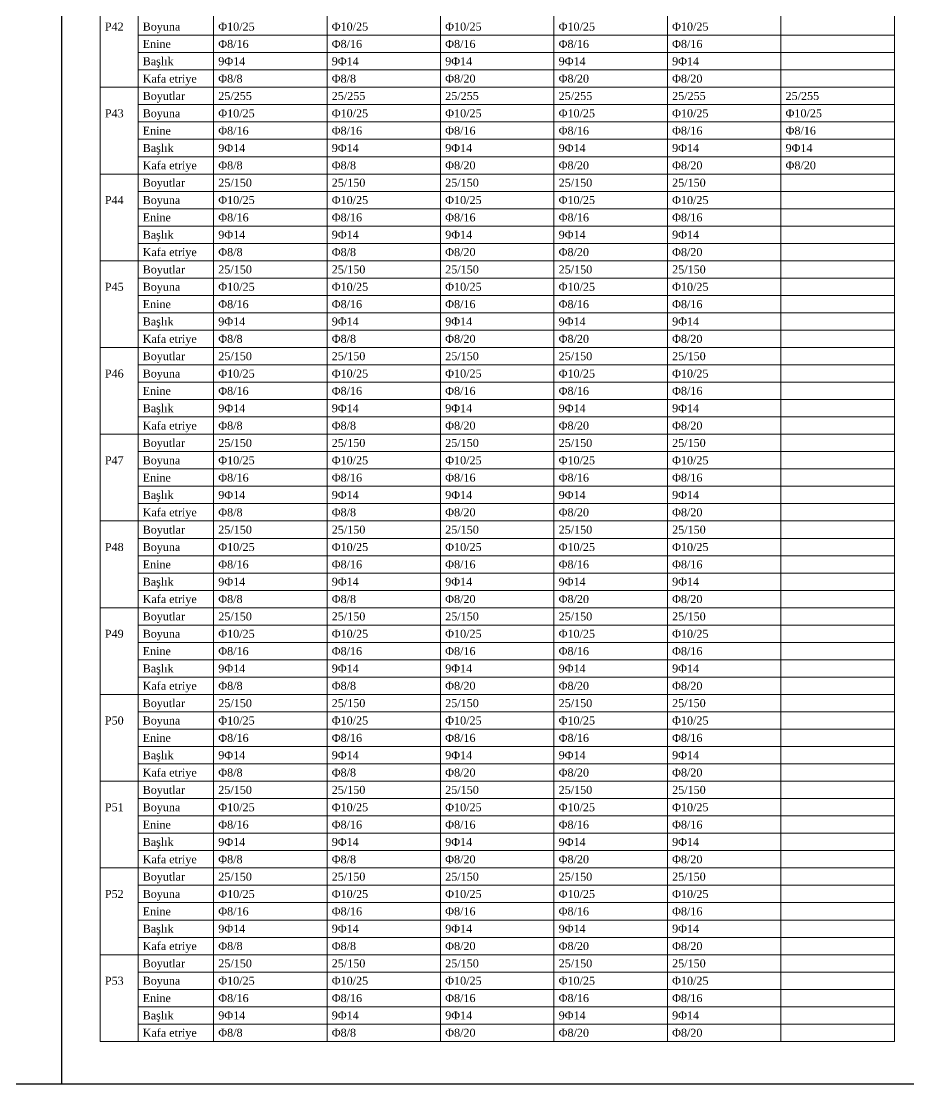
# Model space of a CAD drawing. Header units: millimetres. Extents: x 2232 to 85269, y -3593 to 5869.
# Drawn here: x 38032 to 38989, y 1369 to 2515 of the extents above; entities that cross this region are included whole.
import ezdxf

# ---------------------------------------------------------------- set-up
doc = ezdxf.new("R2010")
doc.units = ezdxf.units.MM
doc.layers.add('Donatı Metraj Tablosu', color=7, linetype='Continuous')
doc.layers.add('Standart', color=7, linetype='Continuous')
doc.styles.add('times new roman_1_18', font='times.ttf', dxfattribs={"height": 0.2})

# ---------------------------------------------------------------- blocks, each defined once
blk = doc.blocks.new('IDE999Entity7105')
at = {"layer": 'Donatı Metraj Tablosu', "color": 1, "linetype": 'Continuous', "lineweight": 5}
for points in [[(32590.5, 6002.8), (32590.5, 0)], [(32760.5, 6002.8), (32760.5, 0)], [(32930.5, 6002.8), (32930.5, 0)], [(33100.5, 6002.8), (33100.5, 0)], [(33270.5, 6002.8), (33270.5, 0)], [(33440.5, 6002.8), (33440.5, 0)], [(33610.5, 6002.8), (33610.5, 0)], [(33780.5, 6002.8), (33780.5, 0)], [(32647.2, 5954), (32647.2, 0)], [(32647.2, 1508), (33780.5, 1508)], [(32647.2, 1482), (33780.5, 1482)], [(32647.2, 1456), (33780.5, 1456)], [(32590.5, 1430), (33780.5, 1430)], [(32647.2, 1404), (33780.5, 1404)], [(32647.2, 1378), (33780.5, 1378)], [(32647.2, 1352), (33780.5, 1352)], [(32647.2, 1326), (33780.5, 1326)], [(32590.5, 1300), (33780.5, 1300)], [(32647.2, 1274), (33780.5, 1274)], [(32647.2, 1248), (33780.5, 1248)], [(32647.2, 1222), (33780.5, 1222)], [(32647.2, 1196), (33780.5, 1196)], [(32590.5, 1170), (33780.5, 1170)], [(32647.2, 1144), (33780.5, 1144)], [(32647.2, 1118), (33780.5, 1118)], [(32647.2, 1092), (33780.5, 1092)], [(32647.2, 1066), (33780.5, 1066)], [(32590.5, 1040), (33780.5, 1040)], [(32647.2, 1014), (33780.5, 1014)], [(32647.2, 988), (33780.5, 988)], [(32647.2, 962), (33780.5, 962)], [(32647.2, 936), (33780.5, 936)], [(32590.5, 910), (33780.5, 910)], [(32647.2, 884), (33780.5, 884)], [(32647.2, 858), (33780.5, 858)], [(32647.2, 832), (33780.5, 832)], [(32647.2, 806), (33780.5, 806)], [(32590.5, 780), (33780.5, 780)], [(32647.2, 754), (33780.5, 754)], [(32647.2, 728), (33780.5, 728)], [(32647.2, 702), (33780.5, 702)], [(32647.2, 676), (33780.5, 676)], [(32590.5, 650), (33780.5, 650)], [(32647.2, 624), (33780.5, 624)], [(32647.2, 598), (33780.5, 598)], [(32647.2, 572), (33780.5, 572)], [(32647.2, 546), (33780.5, 546)], [(32590.5, 520), (33780.5, 520)], [(32647.2, 494), (33780.5, 494)], [(32647.2, 468), (33780.5, 468)], [(32647.2, 442), (33780.5, 442)], [(32647.2, 416), (33780.5, 416)], [(32590.5, 390), (33780.5, 390)], [(32647.2, 364), (33780.5, 364)], [(32647.2, 338), (33780.5, 338)], [(32647.2, 312), (33780.5, 312)], [(32647.2, 286), (33780.5, 286)], [(32590.5, 260), (33780.5, 260)], [(32647.2, 234), (33780.5, 234)], [(32647.2, 208), (33780.5, 208)], [(32647.2, 182), (33780.5, 182)], [(32647.2, 156), (33780.5, 156)], [(32590.5, 130), (33780.5, 130)], [(32647.2, 104), (33780.5, 104)], [(32647.2, 78), (33780.5, 78)], [(32647.2, 52), (33780.5, 52)], [(32647.2, 26), (33780.5, 26)], [(32590.5, 0), (33780.5, 0)]]:
    blk.add_lwpolyline(points, dxfattribs=at)
at = {"layer": 'Donatı Metraj Tablosu', "color": 1, "linetype": 'Continuous', "lineweight": 5, "style": 'times new roman_1_18'}
for s, p in [('P42', (32597.5, 1515)), ('P42', (32597.5, 1515)), ('P42', (32597.5, 1515)), ('P42', (32597.5, 1515)), ('P42', (32597.5, 1515)), ('P42', (32597.5, 1515)), ('Boyuna', (32654.2, 1515)), ('Φ10/25', (32767.5, 1515)), ('Φ10/25', (32937.5, 1515)), ('Φ10/25', (33107.5, 1515)), ('Φ10/25', (33277.5, 1515)), ('Φ10/25', (33447.5, 1515)), ('Enine', (32654.2, 1489)), ('Φ8/16', (32767.5, 1489)), ('Φ8/16', (32937.5, 1489)), ('Φ8/16', (33107.5, 1489)), ('Φ8/16', (33277.5, 1489)), ('Φ8/16', (33447.5, 1489)), ('Başlık', (32654.2, 1463)), ('9Φ14', (32767.5, 1463)), ('9Φ14', (32937.5, 1463)), ('9Φ14', (33107.5, 1463)), ('9Φ14', (33277.5, 1463)), ('9Φ14', (33447.5, 1463)), ('Kafa etriye', (32654.2, 1437)), ('Φ8/8', (32767.5, 1437)), ('Φ8/8', (32937.5, 1437)), ('Φ8/20', (33107.5, 1437)), ('Φ8/20', (33277.5, 1437)), ('Φ8/20', (33447.5, 1437)), ('Boyutlar', (32654.2, 1411)), ('25/255', (32767.5, 1411)), ('25/255', (32937.5, 1411)), ('25/255', (33107.5, 1411)), ('25/255', (33277.5, 1411)), ('25/255', (33447.5, 1411)), ('25/255', (33617.5, 1411)), ('P43', (32597.5, 1385)), ('P43', (32597.5, 1385)), ('P43', (32597.5, 1385)), ('P43', (32597.5, 1385)), ('P43', (32597.5, 1385)), ('P43', (32597.5, 1385)), ('Boyuna', (32654.2, 1385)), ('Φ10/25', (32767.5, 1385)), ('Φ10/25', (32937.5, 1385)), ('Φ10/25', (33107.5, 1385)), ('Φ10/25', (33277.5, 1385)), ('Φ10/25', (33447.5, 1385)), ('Φ10/25', (33617.5, 1385)), ('Enine', (32654.2, 1359)), ('Φ8/16', (32767.5, 1359)), ('Φ8/16', (32937.5, 1359)), ('Φ8/16', (33107.5, 1359)), ('Φ8/16', (33277.5, 1359)), ('Φ8/16', (33447.5, 1359)), ('Φ8/16', (33617.5, 1359)), ('Başlık', (32654.2, 1333)), ('9Φ14', (32767.5, 1333)), ('9Φ14', (32937.5, 1333)), ('9Φ14', (33107.5, 1333)), ('9Φ14', (33277.5, 1333)), ('9Φ14', (33447.5, 1333)), ('9Φ14', (33617.5, 1333)), ('Kafa etriye', (32654.2, 1307)), ('Φ8/8', (32767.5, 1307)), ('Φ8/8', (32937.5, 1307)), ('Φ8/20', (33107.5, 1307)), ('Φ8/20', (33277.5, 1307)), ('Φ8/20', (33447.5, 1307)), ('Φ8/20', (33617.5, 1307)), ('Boyutlar', (32654.2, 1281)), ('25/150', (32767.5, 1281)), ('25/150', (32937.5, 1281)), ('25/150', (33107.5, 1281)), ('25/150', (33277.5, 1281)), ('25/150', (33447.5, 1281)), ('P44', (32597.5, 1255)), ('P44', (32597.5, 1255)), ('P44', (32597.5, 1255)), ('P44', (32597.5, 1255)), ('P44', (32597.5, 1255)), ('P44', (32597.5, 1255)), ('Boyuna', (32654.2, 1255)), ('Φ10/25', (32767.5, 1255)), ('Φ10/25', (32937.5, 1255)), ('Φ10/25', (33107.5, 1255)), ('Φ10/25', (33277.5, 1255)), ('Φ10/25', (33447.5, 1255)), ('Enine', (32654.2, 1229)), ('Φ8/16', (32767.5, 1229)), ('Φ8/16', (32937.5, 1229)), ('Φ8/16', (33107.5, 1229)), ('Φ8/16', (33277.5, 1229)), ('Φ8/16', (33447.5, 1229)), ('Başlık', (32654.2, 1203)), ('9Φ14', (32767.5, 1203)), ('9Φ14', (32937.5, 1203)), ('9Φ14', (33107.5, 1203)), ('9Φ14', (33277.5, 1203)), ('9Φ14', (33447.5, 1203)), ('Kafa etriye', (32654.2, 1177)), ('Φ8/8', (32767.5, 1177)), ('Φ8/8', (32937.5, 1177)), ('Φ8/20', (33107.5, 1177)), ('Φ8/20', (33277.5, 1177)), ('Φ8/20', (33447.5, 1177)), ('Boyutlar', (32654.2, 1151)), ('25/150', (32767.5, 1151)), ('25/150', (32937.5, 1151)), ('25/150', (33107.5, 1151)), ('25/150', (33277.5, 1151)), ('25/150', (33447.5, 1151)), ('P45', (32597.5, 1125)), ('P45', (32597.5, 1125)), ('P45', (32597.5, 1125)), ('P45', (32597.5, 1125)), ('P45', (32597.5, 1125)), ('P45', (32597.5, 1125)), ('Boyuna', (32654.2, 1125)), ('Φ10/25', (32767.5, 1125)), ('Φ10/25', (32937.5, 1125)), ('Φ10/25', (33107.5, 1125)), ('Φ10/25', (33277.5, 1125)), ('Φ10/25', (33447.5, 1125)), ('Enine', (32654.2, 1099)), ('Φ8/16', (32767.5, 1099)), ('Φ8/16', (32937.5, 1099)), ('Φ8/16', (33107.5, 1099)), ('Φ8/16', (33277.5, 1099)), ('Φ8/16', (33447.5, 1099)), ('Başlık', (32654.2, 1073)), ('9Φ14', (32767.5, 1073)), ('9Φ14', (32937.5, 1073)), ('9Φ14', (33107.5, 1073)), ('9Φ14', (33277.5, 1073)), ('9Φ14', (33447.5, 1073)), ('Kafa etriye', (32654.2, 1047)), ('Φ8/8', (32767.5, 1047)), ('Φ8/8', (32937.5, 1047)), ('Φ8/20', (33107.5, 1047)), ('Φ8/20', (33277.5, 1047)), ('Φ8/20', (33447.5, 1047)), ('Boyutlar', (32654.2, 1021)), ('25/150', (32767.5, 1021)), ('25/150', (32937.5, 1021)), ('25/150', (33107.5, 1021)), ('25/150', (33277.5, 1021)), ('25/150', (33447.5, 1021)), ('P46', (32597.5, 995)), ('P46', (32597.5, 995)), ('P46', (32597.5, 995)), ('P46', (32597.5, 995)), ('P46', (32597.5, 995)), ('P46', (32597.5, 995)), ('Boyuna', (32654.2, 995)), ('Φ10/25', (32767.5, 995)), ('Φ10/25', (32937.5, 995)), ('Φ10/25', (33107.5, 995)), ('Φ10/25', (33277.5, 995)), ('Φ10/25', (33447.5, 995)), ('Enine', (32654.2, 969)), ('Φ8/16', (32767.5, 969)), ('Φ8/16', (32937.5, 969)), ('Φ8/16', (33107.5, 969)), ('Φ8/16', (33277.5, 969)), ('Φ8/16', (33447.5, 969)), ('Başlık', (32654.2, 943)), ('9Φ14', (32767.5, 943)), ('9Φ14', (32937.5, 943)), ('9Φ14', (33107.5, 943)), ('9Φ14', (33277.5, 943)), ('9Φ14', (33447.5, 943)), ('Kafa etriye', (32654.2, 917)), ('Φ8/8', (32767.5, 917)), ('Φ8/8', (32937.5, 917)), ('Φ8/20', (33107.5, 917)), ('Φ8/20', (33277.5, 917)), ('Φ8/20', (33447.5, 917)), ('Boyutlar', (32654.2, 891)), ('25/150', (32767.5, 891)), ('25/150', (32937.5, 891)), ('25/150', (33107.5, 891)), ('25/150', (33277.5, 891)), ('25/150', (33447.5, 891)), ('P47', (32597.5, 865)), ('P47', (32597.5, 865)), ('P47', (32597.5, 865)), ('P47', (32597.5, 865)), ('P47', (32597.5, 865)), ('P47', (32597.5, 865)), ('Boyuna', (32654.2, 865)), ('Φ10/25', (32767.5, 865)), ('Φ10/25', (32937.5, 865)), ('Φ10/25', (33107.5, 865)), ('Φ10/25', (33277.5, 865)), ('Φ10/25', (33447.5, 865)), ('Enine', (32654.2, 839)), ('Φ8/16', (32767.5, 839)), ('Φ8/16', (32937.5, 839)), ('Φ8/16', (33107.5, 839)), ('Φ8/16', (33277.5, 839)), ('Φ8/16', (33447.5, 839)), ('Başlık', (32654.2, 813)), ('9Φ14', (32767.5, 813)), ('9Φ14', (32937.5, 813)), ('9Φ14', (33107.5, 813)), ('9Φ14', (33277.5, 813)), ('9Φ14', (33447.5, 813)), ('Kafa etriye', (32654.2, 787)), ('Φ8/8', (32767.5, 787)), ('Φ8/8', (32937.5, 787)), ('Φ8/20', (33107.5, 787)), ('Φ8/20', (33277.5, 787)), ('Φ8/20', (33447.5, 787)), ('Boyutlar', (32654.2, 761)), ('25/150', (32767.5, 761)), ('25/150', (32937.5, 761)), ('25/150', (33107.5, 761)), ('25/150', (33277.5, 761)), ('25/150', (33447.5, 761)), ('P48', (32597.5, 735)), ('P48', (32597.5, 735)), ('P48', (32597.5, 735)), ('P48', (32597.5, 735)), ('P48', (32597.5, 735)), ('P48', (32597.5, 735)), ('Boyuna', (32654.2, 735)), ('Φ10/25', (32767.5, 735)), ('Φ10/25', (32937.5, 735)), ('Φ10/25', (33107.5, 735)), ('Φ10/25', (33277.5, 735)), ('Φ10/25', (33447.5, 735)), ('Enine', (32654.2, 709)), ('Φ8/16', (32767.5, 709)), ('Φ8/16', (32937.5, 709)), ('Φ8/16', (33107.5, 709)), ('Φ8/16', (33277.5, 709)), ('Φ8/16', (33447.5, 709)), ('Başlık', (32654.2, 683)), ('9Φ14', (32767.5, 683)), ('9Φ14', (32937.5, 683)), ('9Φ14', (33107.5, 683)), ('9Φ14', (33277.5, 683)), ('9Φ14', (33447.5, 683)), ('Kafa etriye', (32654.2, 657)), ('Φ8/8', (32767.5, 657)), ('Φ8/8', (32937.5, 657)), ('Φ8/20', (33107.5, 657)), ('Φ8/20', (33277.5, 657)), ('Φ8/20', (33447.5, 657)), ('Boyutlar', (32654.2, 631)), ('25/150', (32767.5, 631)), ('25/150', (32937.5, 631)), ('25/150', (33107.5, 631)), ('25/150', (33277.5, 631)), ('25/150', (33447.5, 631)), ('P49', (32597.5, 605)), ('P49', (32597.5, 605)), ('P49', (32597.5, 605)), ('P49', (32597.5, 605)), ('P49', (32597.5, 605)), ('P49', (32597.5, 605)), ('Boyuna', (32654.2, 605)), ('Φ10/25', (32767.5, 605)), ('Φ10/25', (32937.5, 605)), ('Φ10/25', (33107.5, 605)), ('Φ10/25', (33277.5, 605)), ('Φ10/25', (33447.5, 605)), ('Enine', (32654.2, 579)), ('Φ8/16', (32767.5, 579)), ('Φ8/16', (32937.5, 579)), ('Φ8/16', (33107.5, 579)), ('Φ8/16', (33277.5, 579)), ('Φ8/16', (33447.5, 579)), ('Başlık', (32654.2, 553)), ('9Φ14', (32767.5, 553)), ('9Φ14', (32937.5, 553)), ('9Φ14', (33107.5, 553)), ('9Φ14', (33277.5, 553)), ('9Φ14', (33447.5, 553)), ('Kafa etriye', (32654.2, 527)), ('Φ8/8', (32767.5, 527)), ('Φ8/8', (32937.5, 527)), ('Φ8/20', (33107.5, 527)), ('Φ8/20', (33277.5, 527)), ('Φ8/20', (33447.5, 527)), ('Boyutlar', (32654.2, 501)), ('25/150', (32767.5, 501)), ('25/150', (32937.5, 501)), ('25/150', (33107.5, 501)), ('25/150', (33277.5, 501)), ('25/150', (33447.5, 501)), ('P50', (32597.5, 475)), ('P50', (32597.5, 475)), ('P50', (32597.5, 475)), ('P50', (32597.5, 475)), ('P50', (32597.5, 475)), ('P50', (32597.5, 475)), ('Boyuna', (32654.2, 475)), ('Φ10/25', (32767.5, 475)), ('Φ10/25', (32937.5, 475)), ('Φ10/25', (33107.5, 475)), ('Φ10/25', (33277.5, 475)), ('Φ10/25', (33447.5, 475)), ('Enine', (32654.2, 449)), ('Φ8/16', (32767.5, 449)), ('Φ8/16', (32937.5, 449)), ('Φ8/16', (33107.5, 449)), ('Φ8/16', (33277.5, 449)), ('Φ8/16', (33447.5, 449)), ('Başlık', (32654.2, 423)), ('9Φ14', (32767.5, 423)), ('9Φ14', (32937.5, 423)), ('9Φ14', (33107.5, 423)), ('9Φ14', (33277.5, 423)), ('9Φ14', (33447.5, 423)), ('Kafa etriye', (32654.2, 397)), ('Φ8/8', (32767.5, 397)), ('Φ8/8', (32937.5, 397)), ('Φ8/20', (33107.5, 397)), ('Φ8/20', (33277.5, 397)), ('Φ8/20', (33447.5, 397)), ('Boyutlar', (32654.2, 371)), ('25/150', (32767.5, 371)), ('25/150', (32937.5, 371)), ('25/150', (33107.5, 371)), ('25/150', (33277.5, 371)), ('25/150', (33447.5, 371)), ('P51', (32597.5, 345)), ('P51', (32597.5, 345)), ('P51', (32597.5, 345)), ('P51', (32597.5, 345)), ('P51', (32597.5, 345)), ('P51', (32597.5, 345)), ('Boyuna', (32654.2, 345)), ('Φ10/25', (32767.5, 345)), ('Φ10/25', (32937.5, 345)), ('Φ10/25', (33107.5, 345)), ('Φ10/25', (33277.5, 345)), ('Φ10/25', (33447.5, 345)), ('Enine', (32654.2, 319)), ('Φ8/16', (32767.5, 319)), ('Φ8/16', (32937.5, 319)), ('Φ8/16', (33107.5, 319)), ('Φ8/16', (33277.5, 319)), ('Φ8/16', (33447.5, 319)), ('Başlık', (32654.2, 293)), ('9Φ14', (32767.5, 293)), ('9Φ14', (32937.5, 293)), ('9Φ14', (33107.5, 293)), ('9Φ14', (33277.5, 293)), ('9Φ14', (33447.5, 293)), ('Kafa etriye', (32654.2, 267)), ('Φ8/8', (32767.5, 267)), ('Φ8/8', (32937.5, 267)), ('Φ8/20', (33107.5, 267)), ('Φ8/20', (33277.5, 267)), ('Φ8/20', (33447.5, 267)), ('Boyutlar', (32654.2, 241)), ('25/150', (32767.5, 241)), ('25/150', (32937.5, 241)), ('25/150', (33107.5, 241)), ('25/150', (33277.5, 241)), ('25/150', (33447.5, 241)), ('P52', (32597.5, 215)), ('P52', (32597.5, 215)), ('P52', (32597.5, 215)), ('P52', (32597.5, 215)), ('P52', (32597.5, 215)), ('P52', (32597.5, 215)), ('Boyuna', (32654.2, 215)), ('Φ10/25', (32767.5, 215)), ('Φ10/25', (32937.5, 215)), ('Φ10/25', (33107.5, 215)), ('Φ10/25', (33277.5, 215)), ('Φ10/25', (33447.5, 215)), ('Enine', (32654.2, 189)), ('Φ8/16', (32767.5, 189)), ('Φ8/16', (32937.5, 189)), ('Φ8/16', (33107.5, 189)), ('Φ8/16', (33277.5, 189)), ('Φ8/16', (33447.5, 189)), ('Başlık', (32654.2, 163)), ('9Φ14', (32767.5, 163)), ('9Φ14', (32937.5, 163)), ('9Φ14', (33107.5, 163)), ('9Φ14', (33277.5, 163)), ('9Φ14', (33447.5, 163)), ('Kafa etriye', (32654.2, 137)), ('Φ8/8', (32767.5, 137)), ('Φ8/8', (32937.5, 137)), ('Φ8/20', (33107.5, 137)), ('Φ8/20', (33277.5, 137)), ('Φ8/20', (33447.5, 137)), ('Boyutlar', (32654.2, 111)), ('25/150', (32767.5, 111)), ('25/150', (32937.5, 111)), ('25/150', (33107.5, 111)), ('25/150', (33277.5, 111)), ('25/150', (33447.5, 111)), ('P53', (32597.5, 85)), ('P53', (32597.5, 85)), ('P53', (32597.5, 85)), ('P53', (32597.5, 85)), ('P53', (32597.5, 85)), ('P53', (32597.5, 85)), ('Boyuna', (32654.2, 85)), ('Φ10/25', (32767.5, 85)), ('Φ10/25', (32937.5, 85)), ('Φ10/25', (33107.5, 85)), ('Φ10/25', (33277.5, 85)), ('Φ10/25', (33447.5, 85)), ('Enine', (32654.2, 59)), ('Φ8/16', (32767.5, 59)), ('Φ8/16', (32937.5, 59)), ('Φ8/16', (33107.5, 59)), ('Φ8/16', (33277.5, 59)), ('Φ8/16', (33447.5, 59)), ('Başlık', (32654.2, 33)), ('9Φ14', (32767.5, 33)), ('9Φ14', (32937.5, 33)), ('9Φ14', (33107.5, 33)), ('9Φ14', (33277.5, 33)), ('9Φ14', (33447.5, 33)), ('Kafa etriye', (32654.2, 7)), ('Φ8/8', (32767.5, 7)), ('Φ8/8', (32937.5, 7)), ('Φ8/20', (33107.5, 7)), ('Φ8/20', (33277.5, 7)), ('Φ8/20', (33447.5, 7))]:
    blk.add_text(s, height=12, dxfattribs=at).set_placement(p)

msp = doc.modelspace()

# ---------------------------------------------------------------- linework, layer by layer
for p, q in [((38075.1, 5868.7), (38075.1, 1368.7)), ((3332.4, 1368.7), (79990.7, 1368.7))]:
    msp.add_line(p, q)

# ---------------------------------------------------------------- block references
at = {"layer": 'Standart', "xscale": 0.7200000000000001, "yscale": 0.7200000000000001, "zscale": 0.7200000000000001}
msp.add_blockref('IDE999Entity7105', (14651.7, 1414.4), dxfattribs=at)

doc.saveas('drawing.dxf')
